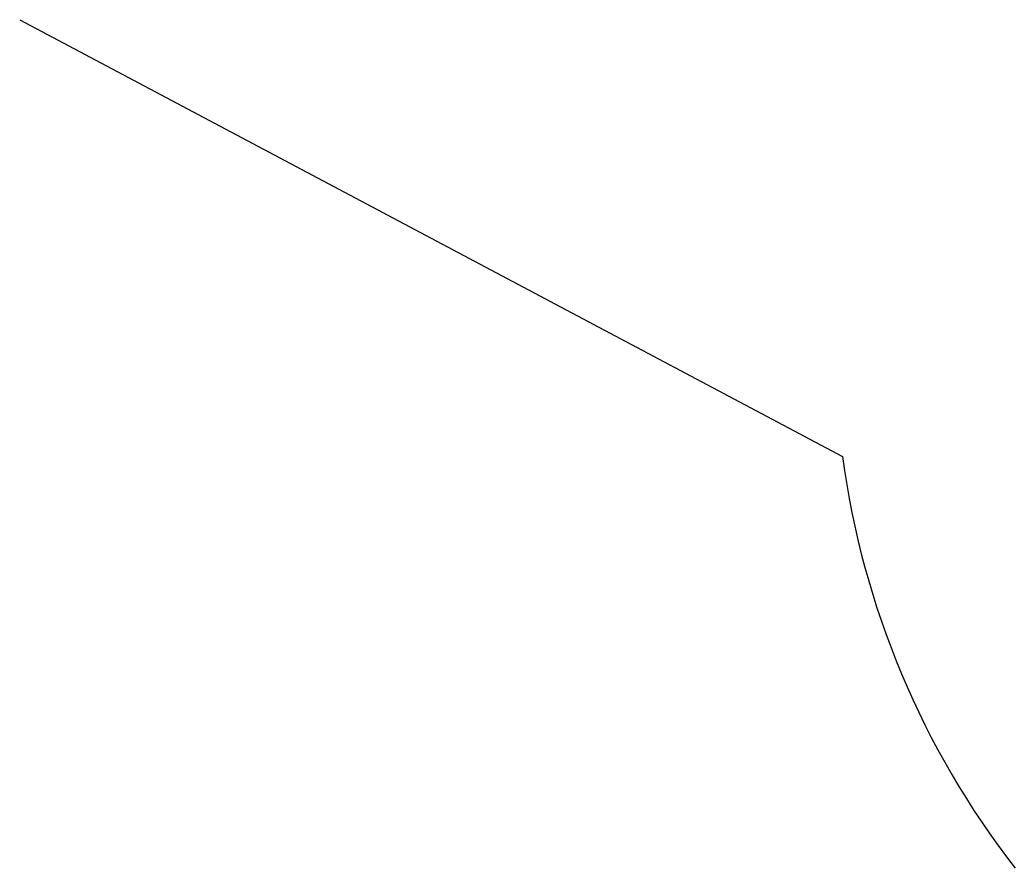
# Model space of a CAD drawing. Header units: millimetres. Extents: x 0 to 23.3, y -19.9 to 0.
import ezdxf

# ---------------------------------------------------------------- set-up
doc = ezdxf.new("R2010")
doc.units = ezdxf.units.MM
doc.header["$MEASUREMENT"] = 0
doc.layers.get('0').update_dxf_attribs({"lineweight": 25, "true_color": 0xffffff})

msp = doc.modelspace()

# ---------------------------------------------------------------- linework, layer by layer
msp.add_line((0, 0), (19.259, -10.22))
msp.add_arc((39.083, -7.57), 20, 187.6142, 217.8915)

doc.saveas('drawing.dxf')
